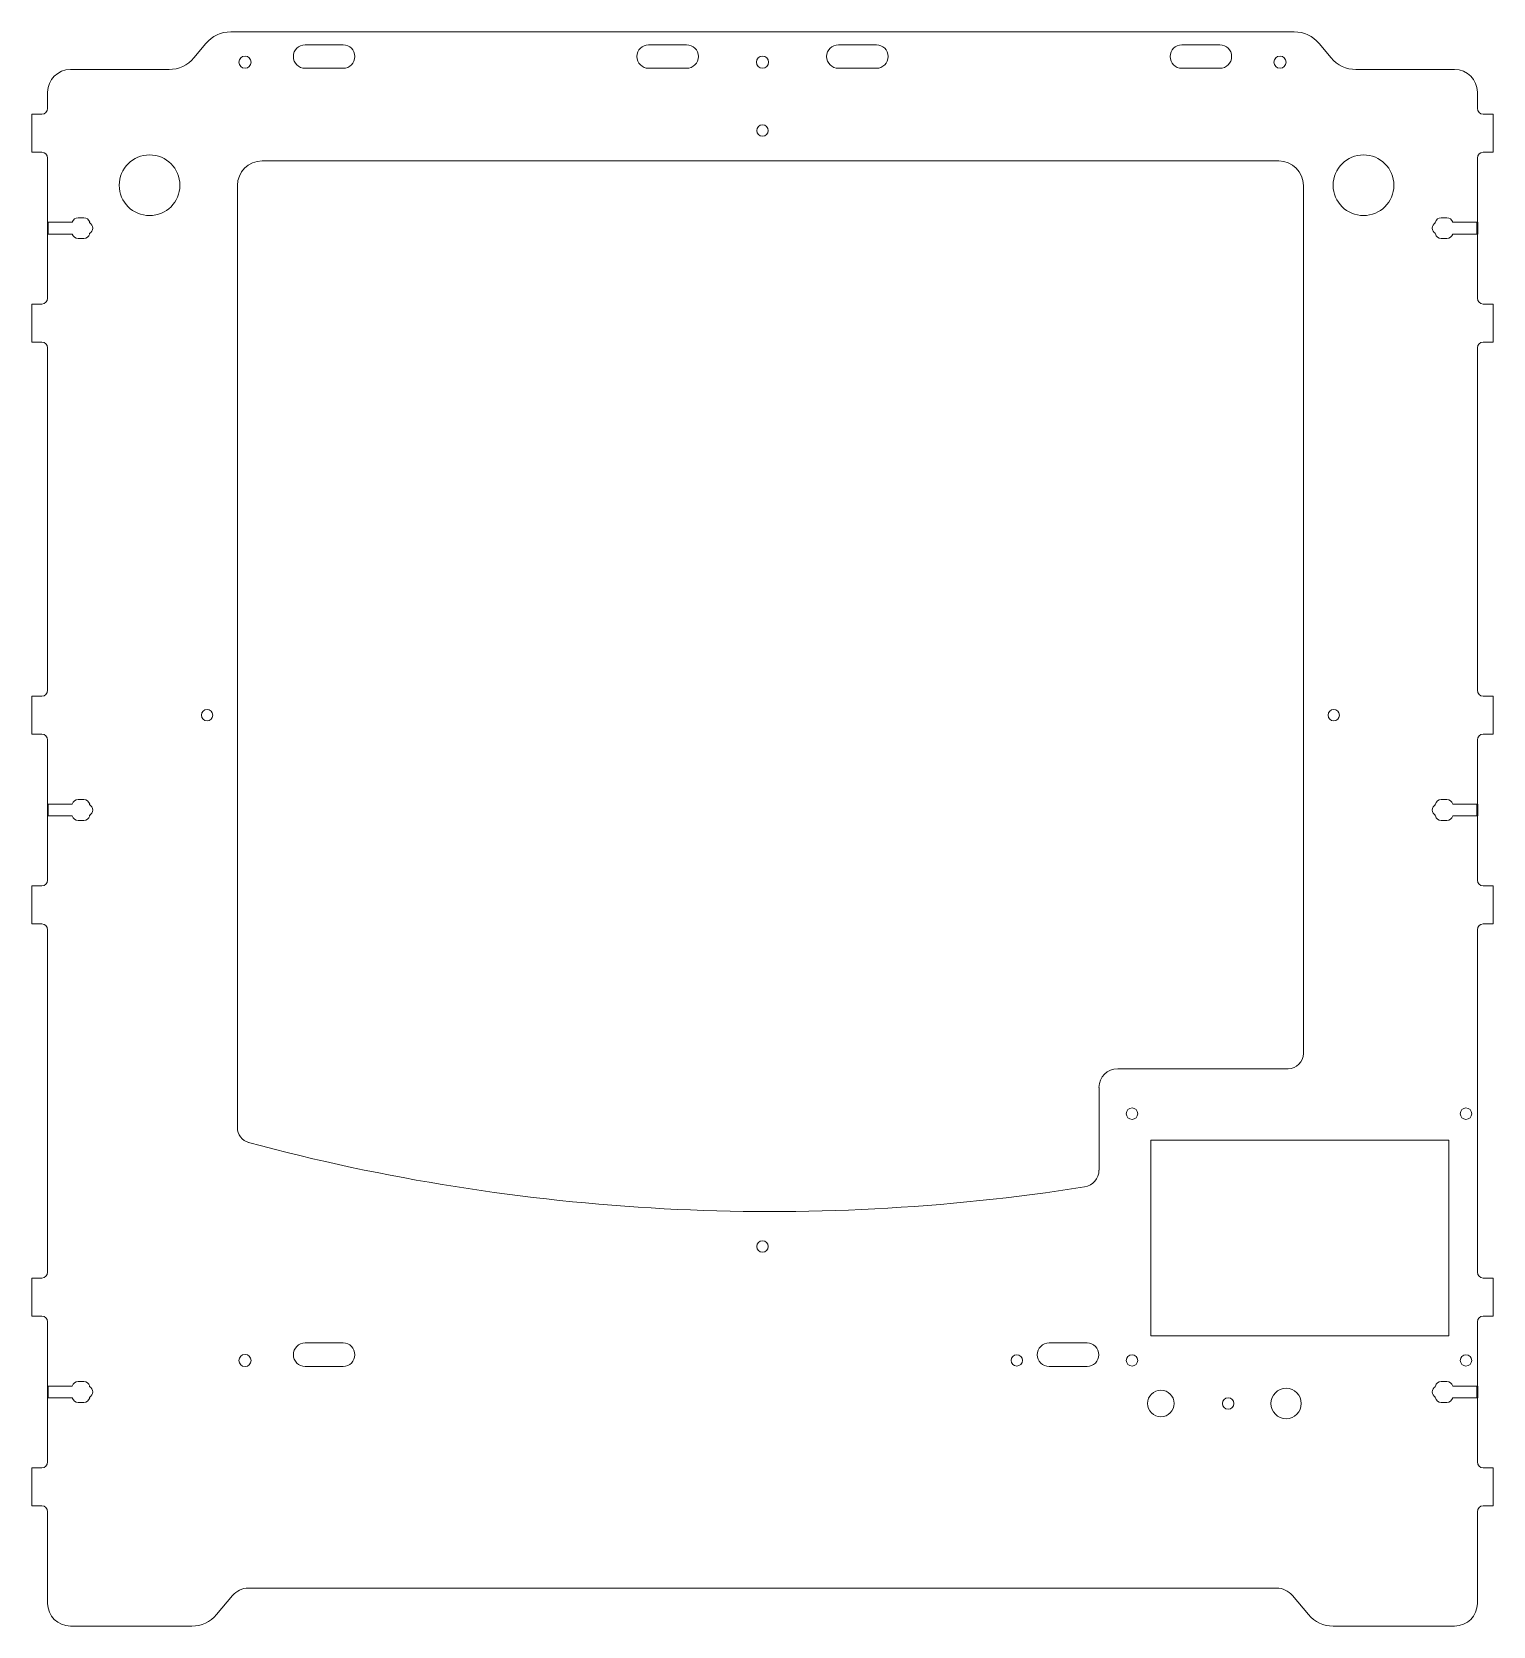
# Model space of a CAD drawing. Header units: millimetres. Extents: x -227 to 158, y -181 to 239.
import ezdxf

# ---------------------------------------------------------------- set-up
doc = ezdxf.new("R2010")
doc.units = ezdxf.units.MM
doc.layers.add('SLD-0', color=179, linetype='Continuous')

msp = doc.modelspace()

# ---------------------------------------------------------------- linework, layer by layer
at = {"layer": 'SLD-0', "color": 179, "linetype": 'Continuous', "lineweight": 15}
for p, q in [((-181.23, 235.97), (-184.44, 232.15)), ((105.51, 239.01), (-174.72, 239.01)), ((-145.1, 235.61), (-155.1, 235.61)), ((-54.6, 235.61), (-64.6, 235.61)), ((-4.6, 235.61), (-14.6, 235.61)), ((85.9, 235.61), (75.9, 235.61)), ((112.02, 235.97), (115.23, 232.15)), ((-190.95, 229.11), (-216.95, 229.11)), ((-155.1, 229.41), (-145.1, 229.41)), ((-64.6, 229.41), (-54.6, 229.41)), ((-14.6, 229.41), (-4.6, 229.41)), ((75.9, 229.41), (85.9, 229.41)), ((121.75, 229.11), (147.75, 229.11)), ((-222.95, 223.11), (-222.95, 218.86)), ((153.75, 223.11), (153.75, 218.86)), ((-224.5, 217.31), (-227.1, 217.31)), ((-227.1, 217.31), (-227.1, 207.31)), ((155.3, 217.31), (157.9, 217.31)), ((157.9, 217.31), (157.9, 207.31)), ((-227.1, 207.31), (-224.5, 207.31)), ((157.9, 207.31), (155.3, 207.31)), ((-222.95, 205.76), (-222.95, 188.86)), ((101.4, 205.01), (-166.45, 205.01)), ((153.75, 205.76), (153.75, 188.86)), ((-172.95, 198.51), (-172.95, -49.66)), ((107.9, -30.12), (107.9, 198.51)), ((-213.39, 190.06), (-214.94, 190.06)), ((145.74, 190.06), (144.19, 190.06)), ((-222.95, 185.76), (-222.95, 168.86)), ((-216.45, 188.86), (-222.9, 188.86)), ((-222.9, 185.76), (-216.45, 185.76)), ((-211.88, 188.68), (-211.88, 188.85)), ((-211.88, 185.77), (-211.88, 185.94)), ((142.67, 188.85), (142.67, 188.68)), ((142.67, 185.94), (142.67, 185.77)), ((153.71, 188.86), (147.25, 188.86)), ((147.25, 185.76), (153.71, 185.76)), ((153.75, 185.76), (153.75, 168.86)), ((-214.94, 184.56), (-213.39, 184.56)), ((144.19, 184.56), (145.74, 184.56)), ((-227.1, 167.31), (-224.5, 167.31)), ((-227.1, 157.31), (-227.1, 167.31)), ((157.9, 167.31), (155.3, 167.31)), ((157.9, 157.31), (157.9, 167.31)), ((-224.5, 157.31), (-227.1, 157.31)), ((-222.95, 155.76), (-222.95, 65.56)), ((153.75, 155.76), (153.75, 65.56)), ((155.3, 157.31), (157.9, 157.31)), ((-224.5, 64.01), (-227.1, 64.01)), ((-227.1, 64.01), (-227.1, 54.01)), ((155.3, 64.01), (157.9, 64.01)), ((157.9, 64.01), (157.9, 54.01)), ((-227.1, 54.01), (-224.5, 54.01)), ((-222.95, 35.56), (-222.95, 52.46)), ((153.75, 35.56), (153.75, 52.46)), ((157.9, 54.01), (155.3, 54.01)), ((-216.45, 35.56), (-222.9, 35.56)), ((-213.39, 36.76), (-214.94, 36.76)), ((-211.88, 35.38), (-211.88, 35.55)), ((142.67, 35.55), (142.67, 35.38)), ((145.74, 36.76), (144.19, 36.76)), ((153.71, 35.56), (147.25, 35.56)), ((-222.95, 15.56), (-222.95, 32.46)), ((-222.9, 32.46), (-216.45, 32.46)), ((-214.94, 31.26), (-213.39, 31.26)), ((-211.88, 32.47), (-211.88, 32.64)), ((142.67, 32.64), (142.67, 32.47)), ((144.19, 31.26), (145.74, 31.26)), ((147.25, 32.46), (153.71, 32.46)), ((153.75, 15.56), (153.75, 32.46)), ((-227.1, 14.01), (-224.5, 14.01)), ((-227.1, 4.01), (-227.1, 14.01)), ((157.9, 14.01), (155.3, 14.01)), ((157.9, 4.01), (157.9, 14.01)), ((-224.5, 4.01), (-227.1, 4.01)), ((-222.95, -87.74), (-222.95, 2.46)), ((153.75, -87.74), (153.75, 2.46)), ((155.3, 4.01), (157.9, 4.01)), ((103.88, -34.14), (58.98, -34.14)), ((54.06, -39.07), (54.06, -60.86)), ((67.75, -52.99), (67.75, -104.49)), ((146.25, -52.99), (67.75, -52.99)), ((146.25, -104.49), (146.25, -52.99)), ((-224.5, -89.29), (-227.1, -89.29)), ((-227.1, -89.29), (-227.1, -99.29)), ((155.3, -89.29), (157.9, -89.29)), ((157.9, -89.29), (157.9, -99.29)), ((-227.1, -99.29), (-224.5, -99.29)), ((157.9, -99.29), (155.3, -99.29)), ((-222.95, -117.74), (-222.95, -100.84)), ((67.75, -104.49), (146.25, -104.49)), ((153.75, -117.74), (153.75, -100.84)), ((-145.1, -106.39), (-155.1, -106.39)), ((50.9, -106.39), (40.9, -106.39)), ((-155.1, -112.59), (-145.1, -112.59)), ((40.9, -112.59), (50.9, -112.59)), ((-213.39, -116.54), (-214.94, -116.54)), ((145.74, -116.54), (144.19, -116.54)), ((-222.95, -137.74), (-222.95, -120.84)), ((-216.45, -117.74), (-222.9, -117.74)), ((-222.9, -120.84), (-216.45, -120.84)), ((-211.88, -117.92), (-211.88, -117.75)), ((-211.88, -120.83), (-211.88, -120.66)), ((142.67, -117.75), (142.67, -117.92)), ((142.67, -120.66), (142.67, -120.83)), ((153.68, -117.74), (147.25, -117.74)), ((147.25, -120.84), (153.68, -120.84)), ((153.75, -137.74), (153.75, -120.84)), ((-214.94, -122.04), (-213.39, -122.04)), ((144.19, -122.04), (145.74, -122.04)), ((-227.1, -139.29), (-224.5, -139.29)), ((-227.1, -149.29), (-227.1, -139.29)), ((157.9, -139.29), (155.3, -139.29)), ((157.9, -149.29), (157.9, -139.29)), ((-224.5, -149.29), (-227.1, -149.29)), ((-222.95, -150.84), (-222.95, -174.99)), ((153.75, -150.84), (153.75, -174.99)), ((155.3, -149.29), (157.9, -149.29)), ((100.82, -170.99), (-170.03, -170.99)), ((-178.44, -177.95), (-174.25, -172.96)), ((109.23, -177.95), (105.04, -172.96)), ((-216.95, -180.99), (-184.95, -180.99)), ((147.75, -180.99), (115.75, -180.99))]:
    msp.add_line(p, q, dxfattribs=at)
at = {"layer": 'SLD-0'}
for p, q in [((-222.95, 188.86), (-222.95, 185.76)), ((-222.9, 188.86), (-222.9, 185.76)), ((153.71, 185.76), (153.71, 188.86)), ((153.75, 188.86), (153.75, 185.76)), ((-222.95, 35.56), (-222.95, 32.46)), ((-222.9, 35.56), (-222.9, 32.46)), ((153.71, 32.46), (153.71, 35.56)), ((153.75, 35.56), (153.75, 32.46)), ((-222.95, -117.74), (-222.95, -120.84)), ((-222.9, -117.74), (-222.9, -120.84)), ((153.68, -120.84), (153.68, -117.74)), ((153.75, -117.74), (153.75, -120.84))]:
    msp.add_line(p, q, dxfattribs=at)
at = {"layer": 'SLD-0', "color": 179, "linetype": 'Continuous', "lineweight": 15}
for centre, radius in [((-170.95, 231.01), 1.6), ((-34.6, 231.01), 1.6), ((101.75, 231.01), 1.6), ((-34.6, 213.01), 1.5), ((-196.1, 198.61), 8), ((123.75, 198.61), 8), ((-180.95, 59.01), 1.5), ((115.9, 59.01), 1.5), ((62.75, -45.99), 1.5), ((150.75, -45.99), 1.5), ((-34.6, -80.99), 1.5), ((-170.95, -110.99), 1.6), ((32.39, -110.99), 1.5), ((62.75, -110.99), 1.5), ((150.75, -110.99), 1.5), ((70.35, -122.34), 3.5), ((88.1, -122.34), 1.5), ((103.35, -122.34), 4)]:
    msp.add_circle(centre, radius, dxfattribs=at)
for centre, radius, start, end in [((-174.72, 230.51), 8.5, 90, 140), ((-155.1, 232.51), 3.1, 90, 270), ((-145.1, 232.51), 3.1, 270, 90), ((-64.6, 232.51), 3.1, 90, 270), ((-54.6, 232.51), 3.1, 270, 90), ((-14.6, 232.51), 3.1, 90, 270), ((-4.6, 232.51), 3.1, 270, 90), ((75.9, 232.51), 3.1, 90, 270), ((85.9, 232.51), 3.1, 270, 90), ((105.51, 230.51), 8.5, 40, 90), ((-190.95, 237.61), 8.5, 270, 320), ((121.75, 237.61), 8.5, 220, 270), ((-216.95, 223.11), 6, 90, 180), ((147.75, 223.11), 6, 0, 90), ((-224.5, 218.86), 1.55, 270, 0), ((155.3, 218.86), 1.55, 180, 270), ((-224.5, 205.76), 1.55, 0, 90), ((155.3, 205.76), 1.55, 90, 180), ((-166.45, 198.51), 6.5, 90, 180), ((101.4, 198.51), 6.5, 0, 90), ((-214.94, 188.51), 1.55, 90, 166.9497), ((-213.39, 188.51), 1.55, 12.5233, 90), ((144.19, 188.51), 1.55, 90, 167.4767), ((145.74, 188.51), 1.55, 13.0503, 90), ((-214.94, 186.11), 1.55, 193.0503, 270), ((-213.39, 186.11), 1.55, 270, 347.4767), ((-212.61, 187.31), 1.55, 298.1214, 61.8786), ((143.4, 187.31), 1.55, 118.1214, 241.8786), ((144.19, 186.11), 1.55, 192.5233, 270), ((145.74, 186.11), 1.55, 270, 346.9497), ((-224.5, 168.86), 1.55, 270, 0), ((155.3, 168.86), 1.55, 180, 270), ((-224.5, 155.76), 1.55, 0, 89.9999), ((155.3, 155.76), 1.55, 90.0001, 180), ((-224.5, 65.56), 1.55, 270.0001, 0), ((155.3, 65.56), 1.55, 180, 269.9999), ((-224.5, 52.46), 1.55, 0, 90), ((155.3, 52.46), 1.55, 90, 180), ((-214.94, 35.21), 1.55, 90, 166.9497), ((-213.39, 35.21), 1.55, 12.5233, 90), ((-212.61, 34.01), 1.55, 298.1214, 61.8786), ((143.4, 34.01), 1.55, 118.1214, 241.8786), ((144.19, 35.21), 1.55, 90, 167.4767), ((145.74, 35.21), 1.55, 13.0503, 90), ((-214.94, 32.81), 1.55, 193.0503, 270), ((-213.39, 32.81), 1.55, 270, 347.4767), ((144.19, 32.81), 1.55, 192.5233, 270), ((145.74, 32.81), 1.55, 270, 346.9497), ((-224.5, 15.56), 1.55, 270, 0), ((155.3, 15.56), 1.55, 180, 270), ((-224.5, 2.46), 1.55, 0, 90), ((155.3, 2.46), 1.55, 90, 180), ((103.88, -30.12), 4.02, 270, 0), ((58.98, -39.07), 4.93, 90, 180), ((-168.85, -49.66), 4.1, 180, 253.9624), ((-32.41, 458.43), 530.2, 254.9604, 278.9719), ((49.58, -60.86), 4.47, 278.9719, 0), ((-224.5, -87.74), 1.55, 270.0001, 0), ((155.3, -87.74), 1.55, 180, 270), ((-224.5, -100.84), 1.55, 0, 90), ((155.3, -100.84), 1.55, 90, 180), ((-155.1, -109.49), 3.1, 90, 270), ((-145.1, -109.49), 3.1, 270, 90), ((40.9, -109.49), 3.1, 90, 270), ((50.9, -109.49), 3.1, 270, 90), ((-214.94, -118.09), 1.55, 90, 166.9497), ((-213.39, -118.09), 1.55, 12.5233, 90), ((144.19, -118.09), 1.55, 90, 167.4767), ((145.74, -118.09), 1.55, 13.0503, 90), ((-214.94, -120.49), 1.55, 193.0503, 270), ((-213.39, -120.49), 1.55, 270, 347.4767), ((-212.61, -119.29), 1.55, 298.1214, 61.8786), ((143.4, -119.29), 1.55, 118.1214, 241.8786), ((144.19, -120.49), 1.55, 192.5233, 270), ((145.74, -120.49), 1.55, 270, 346.9497), ((-224.5, -137.74), 1.55, 270, 0), ((155.3, -137.74), 1.55, 180, 270), ((-224.5, -150.84), 1.55, 0, 90), ((155.3, -150.84), 1.55, 90, 180), ((-170.03, -176.5), 5.51, 90, 140), ((100.82, -176.5), 5.51, 40, 90), ((-216.95, -174.99), 6, 180, 270), ((147.75, -174.99), 6, 270, 0), ((-184.95, -172.49), 8.5, 270, 320), ((115.75, -172.49), 8.5, 220, 270)]:
    msp.add_arc(centre, radius, start, end, dxfattribs=at)

doc.saveas('drawing.dxf')
